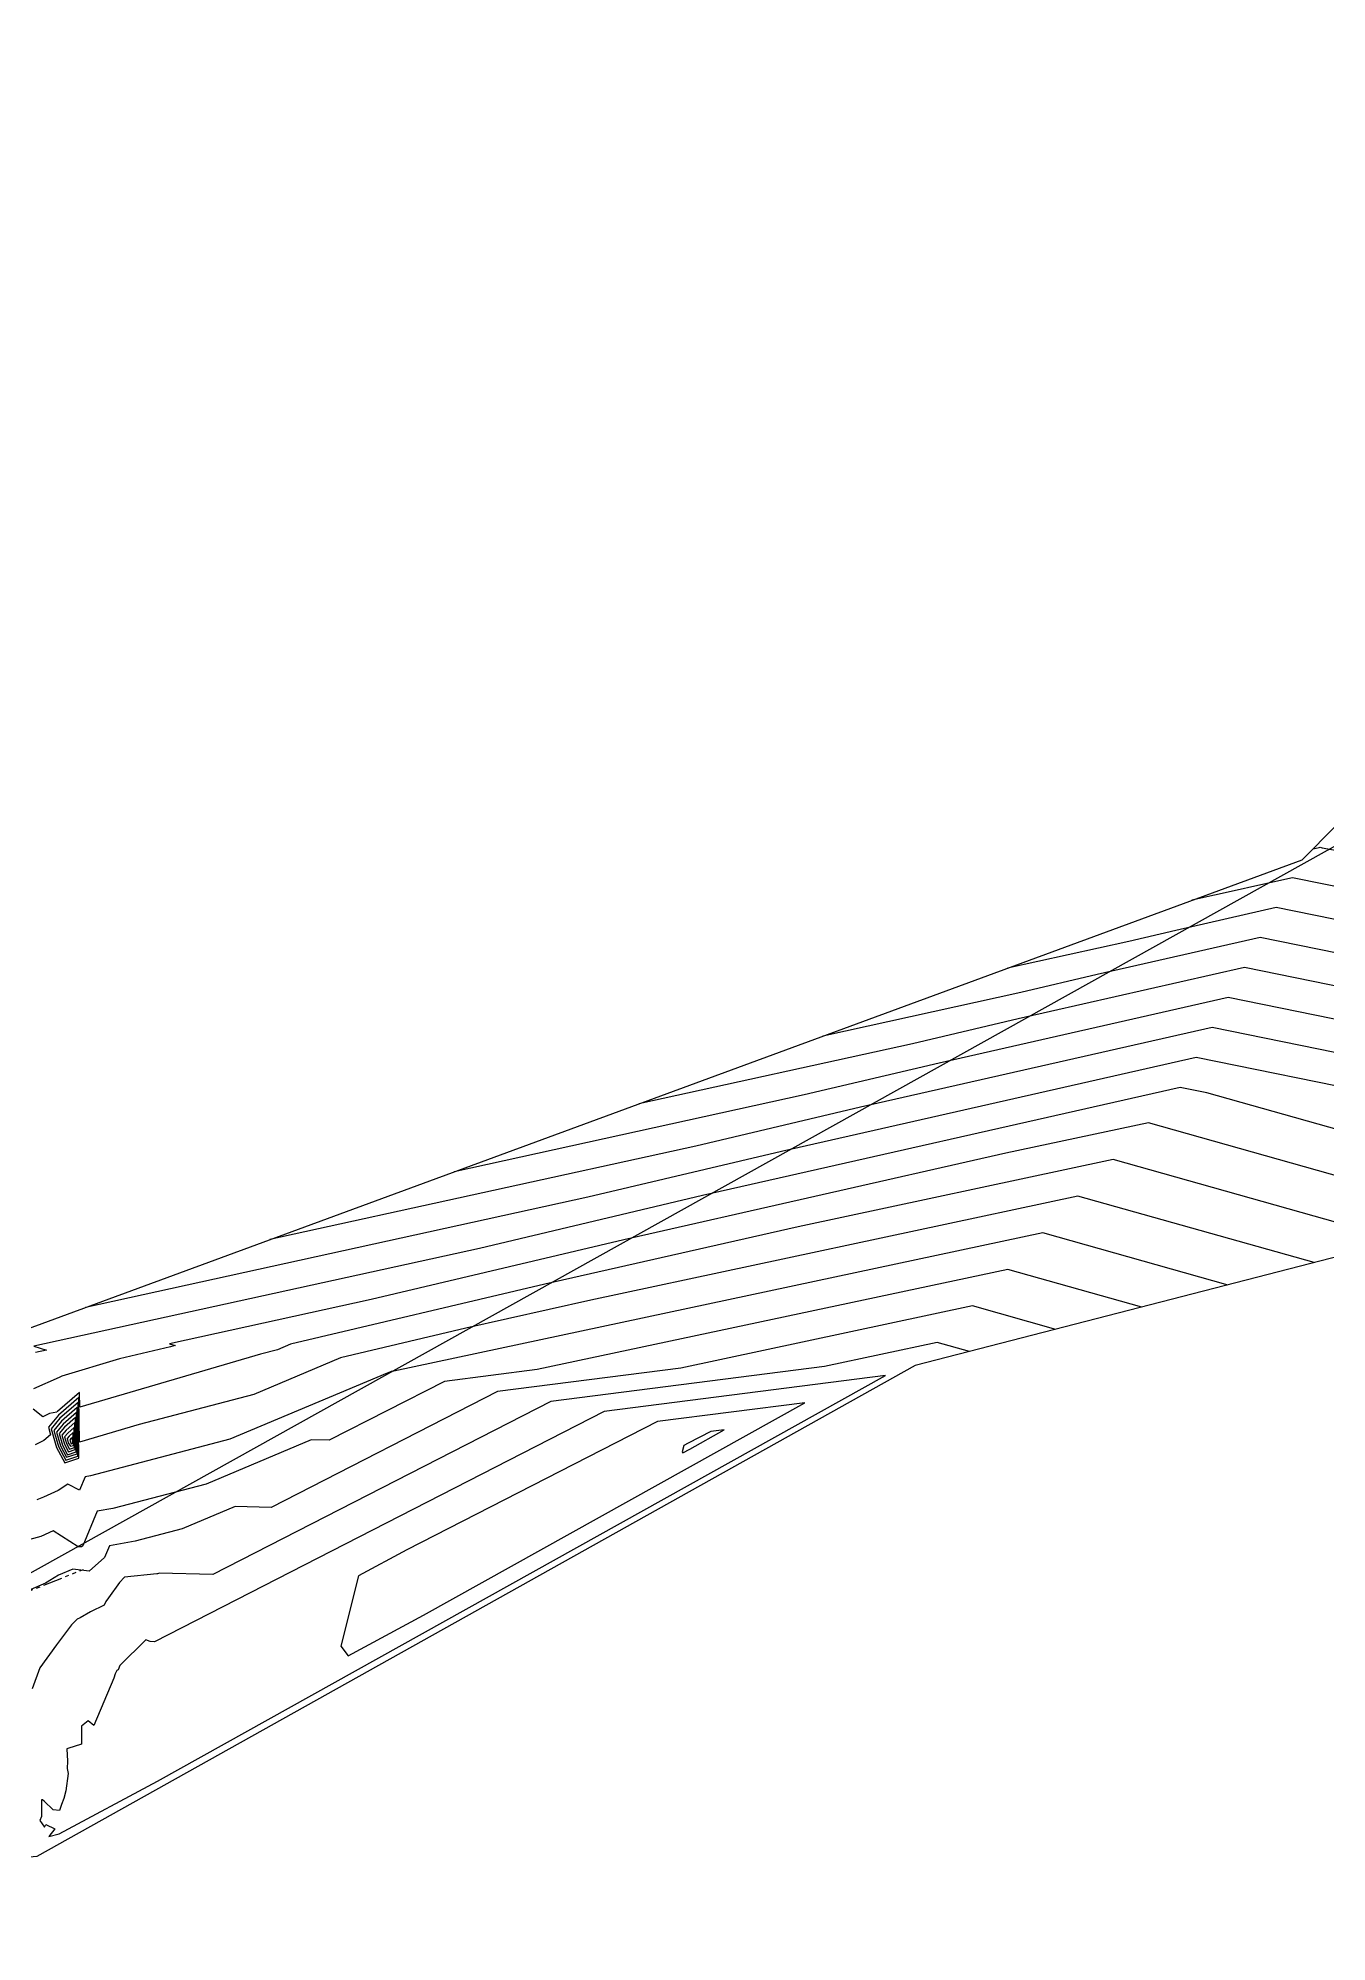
# Model space of a CAD drawing. Header units: metres. Extents: x 419533 to 423558, y 4805342 to 4807578.
# Drawn here: x 420637.7 to 420720.8, y 4805751.2 to 4805873.9 of the extents above; entities that cross this region are included whole.
import ezdxf

# ---------------------------------------------------------------- set-up
doc = ezdxf.new("R2010")
doc.units = ezdxf.units.M
doc.linetypes.add('PHANTOM', pattern=[2.5, 1.25, -0.25, 0.25, -0.25, 0.25, -0.25])
for name, color, linetype in [('C-TINN-BNDY', 110, 'Continuous'), ('C-TOPO-MAJR', 9, 'Continuous'), ('C-TOPO-MINR', 8, 'Continuous'), ('LS', 7, 'Continuous')]:
    doc.layers.add(name, color=color, linetype=linetype)
doc.styles.get("Standard").update_dxf_attribs({"font": 'simplex.shx'})

# ---------------------------------------------------------------- blocks, each defined once
blk = doc.blocks.new('AN30 +0 +0')
at = {"linetype": 'PHANTOM', "flags": 128}
for points in [[(0, -11.38), (0, 11.38)], [(-11.38, 0), (11.38, 0)]]:
    blk.add_lwpolyline(points, dxfattribs=at)
at = {"flags": 128}
blk.add_lwpolyline([(-4.74, -4.74), (-4.74, 4.74), (4.74, 4.74), (4.74, -4.74)], close=True, dxfattribs=at)
at = {"layer": 'LS', "insert": (-3.27, -0.38), "char_height": 0.5158, "width": 9.1359, "attachment_point": 1}
blk.add_mtext('AN30\\PBase +0 Leg +0', dxfattribs=at)
blk = doc.blocks.new('tower_bases_layout_1')
at = {"color": 31, "lineweight": 30, "true_color": 0xffbd7a, "elevation": 1718.01}
blk.add_lwpolyline([(423449.83, 4807399.59), (423130.59, 4807500.11), (421950.92, 4806613), (421795.04, 4806430.99), (421305.02, 4806147.04), (421305.02, 4806147.04), (420630.08, 4805770.97), (419765.16, 4805549.54), (419617.36, 4805580.09)], dxfattribs=at)
at = {"rotation": 21.7430891}
blk.add_blockref('AN30 +0 +0', (420630.08, 4805770.97, 1706.13), dxfattribs=at)
blk = doc.blocks.new('leg_extensions_profiles_1')
at = {"layer": 'C-TINN-BNDY', "color": 110, "linetype": 'Continuous', "lineweight": -3, "flags": 128}
for points in [[(420296.26, 4805703.79), (420365.4, 4805720.65), (420443.81, 4805743.55), (420493.4, 4805756.88), (420571.48, 4805773.59), (420628.98, 4805788.72), (420632.06, 4805789.24), (420633.82, 4805789.51), (420719.22, 4805820.94), (420765.29, 4805867.43), (420766.1, 4805868.38), (420768.04, 4805869.98), (420852.28, 4805909.57), (420915.4, 4805955.5), (420993.87, 4805994.45), (421033.05, 4806016.16), (421101.01, 4806050.42)], [(421153.82, 4806042.89), (421085.29, 4806009.98), (421037.35, 4805986.37), (420994.89, 4805949.36), (420921.64, 4805915.58), (420890.21, 4805900.17), (420841.57, 4805872.69), (420793.97, 4805840.14), (420761.06, 4805805.54), (420694.27, 4805788.32), (420637.63, 4805756.68), (420635.98, 4805756.53), (420540.03, 4805730.05), (420500.49, 4805719.48), (420422.09, 4805699.84), (420396.24, 4805692.84), (420350.79, 4805681.11)]]:
    blk.add_lwpolyline(points, dxfattribs=at)
at = {"layer": 'C-TOPO-MAJR', "color": 9, "linetype": 'Continuous', "lineweight": -3, "flags": 128}
for points, elevation in [([(420764.49, 4805809.15), (420764.46, 4805809.14), (420764.16, 4805808.99), (420763.68, 4805809.1), (420763.05, 4805809.2), (420762.93, 4805809.21), (420762.75, 4805809.24), (420762.28, 4805809.38), (420761.92, 4805809.37), (420761.71, 4805809.36), (420761.03, 4805809.52), (420740.05, 4805813.27), (420717.56, 4805817.85), (420711.09, 4805816.38), (420708.06, 4805815.67), (420700.22, 4805813.95)], 1695), ([(420742.23, 4805800.69), (420724.02, 4805805.82), (420712.39, 4805808.19), (420685.66, 4805802.13), (420673.16, 4805799.18), (420640.78, 4805792.07)], 1700), ([(420714.45, 4805793.52), (420702.51, 4805796.89), (420660.65, 4805787.97), (420660.48, 4805787.95), (420660.26, 4805787.84), (420660.23, 4805787.84), (420650.09, 4805783.58), (420641.1, 4805781.21), (420640.76, 4805781.15), (420640.4, 4805780.3), (420639.64, 4805780.69), (420639.01, 4805780.27), (420638.07, 4805779.84), (420637.65, 4805779.66)], 1705)]:
    blk.add_lwpolyline(points, dxfattribs=dict(at, elevation=elevation))
for points, elevation in [([(420640.3, 4805785.95), (420639.13, 4805784.93), (420638.57, 4805784.25), (420638.91, 4805783.05), (420639.44, 4805782.05), (420640.34, 4805782.35), (420640.3, 4805785.95)], 1705), ([(420662.57, 4805772.24), (420687.16, 4805785.93), (420677.66, 4805784.71), (420661.49, 4805776.44), (420658.38, 4805774.78), (420657.25, 4805770.23), (420657.71, 4805769.62), (420662.57, 4805772.24)], 1710), ([(420640.04, 4805784.33), (420639.63, 4805783.97), (420639.43, 4805783.73), (420639.55, 4805783.3), (420639.74, 4805782.94), (420640.06, 4805783.05), (420640.04, 4805784.33)], 1710)]:
    blk.add_lwpolyline(points, close=True, dxfattribs=dict(at, elevation=elevation))
at = {"layer": 'C-TOPO-MINR', "color": 8, "linetype": 'Continuous', "lineweight": -3, "flags": 128}
for points, elevation in [([(420719.91, 4805821.64), (420719.94, 4805821.65), (420720.32, 4805821.73), (420720.38, 4805821.74), (420720.51, 4805821.7), (420760.99, 4805814.46), (420762.53, 4805814.11), (420762.99, 4805814.11), (420763.79, 4805814.13), (420764.85, 4805813.84), (420765.26, 4805813.76), (420765.52, 4805813.73), (420766.93, 4805813.51), (420768.02, 4805813.28), (420768.69, 4805813.6), (420768.74, 4805813.62)], 1693), ([(420766.61, 4805811.38), (420766.57, 4805811.37), (420766.09, 4805811.14), (420765.31, 4805811.3), (420764.28, 4805811.46), (420764.1, 4805811.48), (420763.8, 4805811.54), (420763.03, 4805811.75), (420762.45, 4805811.74), (420762.12, 4805811.73), (420761.01, 4805811.99), (420727.01, 4805818.07), (420718.6, 4805819.78), (420716.17, 4805819.23), (420715.04, 4805818.97), (420712.11, 4805818.32)], 1694), ([(420762.36, 4805806.91), (420762.35, 4805806.91), (420762.24, 4805806.85), (420762.05, 4805806.89), (420761.81, 4805806.93), (420761.77, 4805806.93), (420761.7, 4805806.95), (420761.52, 4805807), (420761.38, 4805806.99), (420761.31, 4805806.99), (420761.05, 4805807.05), (420753.08, 4805808.48), (420716.53, 4805815.92), (420706, 4805813.53), (420701.08, 4805812.37), (420688.33, 4805809.57)], 1696), ([(420758.9, 4805804.99), (420756.82, 4805805.57), (420715.5, 4805813.99), (420700.91, 4805810.68), (420694.1, 4805809.07), (420676.45, 4805805.2)], 1697), ([(420753.35, 4805803.55), (420745.88, 4805805.66), (420714.46, 4805812.05), (420695.83, 4805807.83), (420687.12, 4805805.77), (420664.56, 4805800.82)], 1698), ([(420747.79, 4805802.12), (420734.95, 4805805.74), (420713.43, 4805810.12), (420690.74, 4805804.98), (420680.14, 4805802.47), (420652.67, 4805796.45)], 1699), ([(420736.68, 4805799.26), (420713.08, 4805805.9), (420711.36, 4805806.25), (420680.57, 4805799.28), (420666.18, 4805795.88), (420637.44, 4805789.57), (420638.27, 4805789.32), (420637.56, 4805789.17)], 1701), ([(420731.12, 4805797.82), (420709.31, 4805803.97), (420700.13, 4805802.01), (420675.48, 4805796.43), (420659.2, 4805792.58), (420646.19, 4805789.72), (420646.56, 4805789.61), (420646.25, 4805789.54), (420642.96, 4805788.76), (420639.26, 4805787.65), (420639.09, 4805787.56), (420637.43, 4805786.82)], 1702), ([(420725.56, 4805796.39), (420707.04, 4805801.61), (420686.74, 4805797.28), (420670.4, 4805793.58), (420653.99, 4805789.7), (420653.16, 4805789.35), (420652.07, 4805789.07), (420640.41, 4805785.65), (420640.4, 4805786.6), (420638.98, 4805785.37), (420638.95, 4805785.36), (420638.92, 4805785.33), (420638.45, 4805785.23), (420638.02, 4805785.03), (420637.41, 4805785.52)], 1703), ([(420720.01, 4805794.96), (420704.77, 4805799.25), (420673.36, 4805792.55), (420665.31, 4805790.73), (420657.23, 4805788.82), (420651.63, 4805786.46), (420644.24, 4805784.52), (420640.38, 4805783.39), (420640.35, 4805786.27), (420639.03, 4805785.12), (420638.4, 4805784.36), (420638.53, 4805783.87), (420638.09, 4805783.5), (420637.54, 4805783.21)], 1704), ([(420708.9, 4805792.09), (420700.24, 4805794.53), (420669.91, 4805788.07), (420663.92, 4805787.3), (420656.5, 4805783.51), (420655.33, 4805783.54), (420648.55, 4805780.69), (420642.54, 4805779.11), (420641.54, 4805778.93), (420640.6, 4805776.71), (420640.51, 4805776.63), (420640.31, 4805776.65), (420638.7, 4805777.68), (420637.9, 4805777.3), (420636.63, 4805776.97)], 1706), ([(420703.34, 4805790.66), (420697.97, 4805792.17), (420679.17, 4805788.16), (420667.35, 4805786.65), (420652.74, 4805779.18), (420650.43, 4805779.24), (420647.02, 4805777.8), (420643.99, 4805777.01), (420642.32, 4805776.7), (420642.01, 4805775.96), (420641.01, 4805775.08), (420639.97, 4805775.21), (420639.03, 4805774.82), (420638.19, 4805774.29), (420637.25, 4805773.89)], 1707), ([(420697.78, 4805789.23), (420695.7, 4805789.81), (420688.42, 4805788.26), (420670.79, 4805786.01), (420648.98, 4805774.85), (420645.53, 4805774.94), (420645.48, 4805774.91), (420645.43, 4805774.9), (420645.37, 4805774.89), (420643.3, 4805774.69), (420642.97, 4805774.35), (420642.27, 4805773.35), (420642.09, 4805773.11), (420641.99, 4805772.88), (420641.11, 4805772.46), (420640.44, 4805772.06), (420640.24, 4805771.98), (420639.87, 4805771.61), (420638.91, 4805770.33), (420637.83, 4805768.84), (420637.33, 4805767.49)], 1708)]:
    blk.add_lwpolyline(points, dxfattribs=dict(at, elevation=elevation))
for points, elevation in [([(420639.22, 4805760.02), (420639.1, 4805759.64), (420638.7, 4805759.68), (420638.12, 4805760.24), (420638, 4805760.33), (420637.94, 4805760.33), (420637.93, 4805760.31), (420637.95, 4805760.29), (420637.94, 4805759.26), (420637.83, 4805759), (420638.14, 4805758.57), (420638.21, 4805758.74), (420638.79, 4805758.47), (420638.42, 4805757.96), (420639.09, 4805758.14), (420645.41, 4805761.53), (420692.36, 4805787.68), (420674.23, 4805785.36), (420645.22, 4805770.52), (420644.94, 4805770.53), (420644.67, 4805770.65), (420642.99, 4805768.98), (420642.88, 4805768.71), (420642.8, 4805768.67), (420642.69, 4805768.46), (420642.6, 4805768.18), (420641.32, 4805765.13), (420640.94, 4805765.42), (420640.53, 4805765.07), (420640.52, 4805764.18), (420640.52, 4805763.92), (420639.64, 4805763.63), (420639.58, 4805763.62), (420639.62, 4805762.82), (420639.6, 4805762.35), (420639.66, 4805762.02), (420639.5, 4805760.9), (420639.38, 4805760.41), (420639.22, 4805760.02)], 1709), ([(420640.25, 4805785.63), (420639.23, 4805784.74), (420638.74, 4805784.15), (420639.03, 4805783.1), (420639.5, 4805782.23), (420640.28, 4805782.49), (420640.25, 4805785.63)], 1706), ([(420640.19, 4805785.3), (420639.33, 4805784.55), (420638.91, 4805784.04), (420639.16, 4805783.15), (420639.56, 4805782.41), (420640.23, 4805782.63), (420640.19, 4805785.3)], 1707), ([(420640.14, 4805784.98), (420639.43, 4805784.35), (420639.08, 4805783.94), (420639.29, 4805783.2), (420639.62, 4805782.58), (420640.17, 4805782.77), (420640.14, 4805784.98)], 1708), ([(420640.09, 4805784.66), (420639.53, 4805784.16), (420639.25, 4805783.83), (420639.42, 4805783.25), (420639.68, 4805782.76), (420640.11, 4805782.91), (420640.09, 4805784.66)], 1709), ([(420639.99, 4805784.01), (420639.72, 4805783.78), (420639.6, 4805783.62), (420639.67, 4805783.35), (420639.8, 4805783.12), (420640, 4805783.18), (420639.99, 4805784.01)], 1711), ([(420639.94, 4805783.69), (420639.82, 4805783.58), (420639.77, 4805783.52), (420639.8, 4805783.4), (420639.86, 4805783.29), (420639.95, 4805783.32), (420639.94, 4805783.69)], 1712), ([(420679.74, 4805782.94), (420681.95, 4805784.18), (420681.1, 4805784.07), (420679.64, 4805783.32), (420679.36, 4805783.17), (420679.26, 4805782.76), (420679.3, 4805782.71), (420679.74, 4805782.94)], 1711)]:
    blk.add_lwpolyline(points, close=True, dxfattribs=dict(at, elevation=elevation))

msp = doc.modelspace()

# ---------------------------------------------------------------- linework, layer by layer
at = {"layer": 'C-TOPO-MAJR', "color": 9, "linetype": 'Continuous', "lineweight": -3, "flags": 128}
for points, elevation in [([(420764.49, 4805809.15), (420764.46, 4805809.14), (420764.16, 4805808.99), (420763.68, 4805809.1), (420763.05, 4805809.2), (420762.93, 4805809.21), (420762.75, 4805809.24), (420762.28, 4805809.38), (420761.92, 4805809.37), (420761.71, 4805809.36), (420761.03, 4805809.52), (420740.05, 4805813.27), (420717.56, 4805817.85), (420711.09, 4805816.38), (420708.06, 4805815.67), (420700.22, 4805813.95)], 1695), ([(420742.23, 4805800.69), (420724.02, 4805805.82), (420712.39, 4805808.19), (420685.66, 4805802.13), (420673.16, 4805799.18), (420640.78, 4805792.07)], 1700), ([(420714.45, 4805793.52), (420702.51, 4805796.89), (420660.65, 4805787.97), (420660.48, 4805787.95), (420660.26, 4805787.84), (420660.23, 4805787.84), (420650.09, 4805783.58), (420641.1, 4805781.21), (420640.76, 4805781.15), (420640.4, 4805780.3), (420639.64, 4805780.69), (420639.01, 4805780.27), (420638.07, 4805779.84), (420637.65, 4805779.66)], 1705)]:
    msp.add_lwpolyline(points, dxfattribs=dict(at, elevation=elevation))
for points, elevation in [([(420640.3, 4805785.95), (420639.13, 4805784.93), (420638.57, 4805784.25), (420638.91, 4805783.05), (420639.44, 4805782.05), (420640.34, 4805782.35), (420640.3, 4805785.95)], 1705), ([(420662.57, 4805772.24), (420687.16, 4805785.93), (420677.66, 4805784.71), (420661.49, 4805776.44), (420658.38, 4805774.78), (420657.25, 4805770.23), (420657.71, 4805769.62), (420662.57, 4805772.24)], 1710), ([(420640.04, 4805784.33), (420639.63, 4805783.97), (420639.43, 4805783.73), (420639.55, 4805783.3), (420639.74, 4805782.94), (420640.06, 4805783.05), (420640.04, 4805784.33)], 1710)]:
    msp.add_lwpolyline(points, close=True, dxfattribs=dict(at, elevation=elevation))
at = {"layer": 'C-TOPO-MINR', "color": 8, "linetype": 'Continuous', "lineweight": -3, "flags": 128}
for points, elevation in [([(420719.91, 4805821.64), (420719.94, 4805821.65), (420720.32, 4805821.73), (420720.38, 4805821.74), (420720.51, 4805821.7), (420760.99, 4805814.46), (420762.53, 4805814.11), (420762.99, 4805814.11), (420763.79, 4805814.13), (420764.85, 4805813.84), (420765.26, 4805813.76), (420765.52, 4805813.73), (420766.93, 4805813.51), (420768.02, 4805813.28), (420768.69, 4805813.6), (420768.74, 4805813.62)], 1693), ([(420766.61, 4805811.38), (420766.57, 4805811.37), (420766.09, 4805811.14), (420765.31, 4805811.3), (420764.28, 4805811.46), (420764.1, 4805811.48), (420763.8, 4805811.54), (420763.03, 4805811.75), (420762.45, 4805811.74), (420762.12, 4805811.73), (420761.01, 4805811.99), (420727.01, 4805818.07), (420718.6, 4805819.78), (420716.17, 4805819.23), (420715.04, 4805818.97), (420712.11, 4805818.32)], 1694), ([(420762.36, 4805806.91), (420762.35, 4805806.91), (420762.24, 4805806.85), (420762.05, 4805806.89), (420761.81, 4805806.93), (420761.77, 4805806.93), (420761.7, 4805806.95), (420761.52, 4805807), (420761.38, 4805806.99), (420761.31, 4805806.99), (420761.05, 4805807.05), (420753.08, 4805808.48), (420716.53, 4805815.92), (420706, 4805813.53), (420701.08, 4805812.37), (420688.33, 4805809.57)], 1696), ([(420758.9, 4805804.99), (420756.82, 4805805.57), (420715.5, 4805813.99), (420700.91, 4805810.68), (420694.1, 4805809.07), (420676.45, 4805805.2)], 1697), ([(420753.35, 4805803.55), (420745.88, 4805805.66), (420714.46, 4805812.05), (420695.83, 4805807.83), (420687.12, 4805805.77), (420664.56, 4805800.82)], 1698), ([(420747.79, 4805802.12), (420734.95, 4805805.74), (420713.43, 4805810.12), (420690.74, 4805804.98), (420680.14, 4805802.47), (420652.67, 4805796.45)], 1699), ([(420736.68, 4805799.26), (420713.08, 4805805.9), (420711.36, 4805806.25), (420680.57, 4805799.28), (420666.18, 4805795.88), (420637.44, 4805789.57), (420638.27, 4805789.32), (420637.56, 4805789.17)], 1701), ([(420731.12, 4805797.82), (420709.31, 4805803.97), (420700.13, 4805802.01), (420675.48, 4805796.43), (420659.2, 4805792.58), (420646.19, 4805789.72), (420646.56, 4805789.61), (420646.25, 4805789.54), (420642.96, 4805788.76), (420639.26, 4805787.65), (420639.09, 4805787.56), (420637.43, 4805786.82)], 1702), ([(420725.56, 4805796.39), (420707.04, 4805801.61), (420686.74, 4805797.28), (420670.4, 4805793.58), (420653.99, 4805789.7), (420653.16, 4805789.35), (420652.07, 4805789.07), (420640.41, 4805785.65), (420640.4, 4805786.6), (420638.98, 4805785.37), (420638.95, 4805785.36), (420638.92, 4805785.33), (420638.45, 4805785.23), (420638.02, 4805785.03), (420637.41, 4805785.52)], 1703), ([(420720.01, 4805794.96), (420704.77, 4805799.25), (420673.36, 4805792.55), (420665.31, 4805790.73), (420657.23, 4805788.82), (420651.63, 4805786.46), (420644.24, 4805784.52), (420640.38, 4805783.39), (420640.35, 4805786.27), (420639.03, 4805785.12), (420638.4, 4805784.36), (420638.53, 4805783.87), (420638.09, 4805783.5), (420637.54, 4805783.21)], 1704), ([(420708.9, 4805792.09), (420700.24, 4805794.53), (420669.91, 4805788.07), (420663.92, 4805787.3), (420656.5, 4805783.51), (420655.33, 4805783.54), (420648.55, 4805780.69), (420642.54, 4805779.11), (420641.54, 4805778.93), (420640.6, 4805776.71), (420640.51, 4805776.63), (420640.31, 4805776.65), (420638.7, 4805777.68), (420637.9, 4805777.3), (420636.63, 4805776.97)], 1706), ([(420703.34, 4805790.66), (420697.97, 4805792.17), (420679.17, 4805788.16), (420667.35, 4805786.65), (420652.74, 4805779.18), (420650.43, 4805779.24), (420647.02, 4805777.8), (420643.99, 4805777.01), (420642.32, 4805776.7), (420642.01, 4805775.96), (420641.01, 4805775.08), (420639.97, 4805775.21), (420639.03, 4805774.82), (420638.19, 4805774.29), (420637.25, 4805773.89)], 1707), ([(420697.78, 4805789.23), (420695.7, 4805789.81), (420688.42, 4805788.26), (420670.79, 4805786.01), (420648.98, 4805774.85), (420645.53, 4805774.94), (420645.48, 4805774.91), (420645.43, 4805774.9), (420645.37, 4805774.89), (420643.3, 4805774.69), (420642.97, 4805774.35), (420642.27, 4805773.35), (420642.09, 4805773.11), (420641.99, 4805772.88), (420641.11, 4805772.46), (420640.44, 4805772.06), (420640.24, 4805771.98), (420639.87, 4805771.61), (420638.91, 4805770.33), (420637.83, 4805768.84), (420637.33, 4805767.49)], 1708)]:
    msp.add_lwpolyline(points, dxfattribs=dict(at, elevation=elevation))
for points, elevation in [([(420639.22, 4805760.02), (420639.1, 4805759.64), (420638.7, 4805759.68), (420638.12, 4805760.24), (420638, 4805760.33), (420637.94, 4805760.33), (420637.93, 4805760.31), (420637.95, 4805760.29), (420637.94, 4805759.26), (420637.83, 4805759), (420638.14, 4805758.57), (420638.21, 4805758.74), (420638.79, 4805758.47), (420638.42, 4805757.96), (420639.09, 4805758.14), (420645.41, 4805761.53), (420692.36, 4805787.68), (420674.23, 4805785.36), (420645.22, 4805770.52), (420644.94, 4805770.53), (420644.67, 4805770.65), (420642.99, 4805768.98), (420642.88, 4805768.71), (420642.8, 4805768.67), (420642.69, 4805768.46), (420642.6, 4805768.18), (420641.32, 4805765.13), (420640.94, 4805765.42), (420640.53, 4805765.07), (420640.52, 4805764.18), (420640.52, 4805763.92), (420639.64, 4805763.63), (420639.58, 4805763.62), (420639.62, 4805762.82), (420639.6, 4805762.35), (420639.66, 4805762.02), (420639.5, 4805760.9), (420639.38, 4805760.41), (420639.22, 4805760.02)], 1709), ([(420640.25, 4805785.63), (420639.23, 4805784.74), (420638.74, 4805784.15), (420639.03, 4805783.1), (420639.5, 4805782.23), (420640.28, 4805782.49), (420640.25, 4805785.63)], 1706), ([(420640.19, 4805785.3), (420639.33, 4805784.55), (420638.91, 4805784.04), (420639.16, 4805783.15), (420639.56, 4805782.41), (420640.23, 4805782.63), (420640.19, 4805785.3)], 1707), ([(420640.14, 4805784.98), (420639.43, 4805784.35), (420639.08, 4805783.94), (420639.29, 4805783.2), (420639.62, 4805782.58), (420640.17, 4805782.77), (420640.14, 4805784.98)], 1708), ([(420640.09, 4805784.66), (420639.53, 4805784.16), (420639.25, 4805783.83), (420639.42, 4805783.25), (420639.68, 4805782.76), (420640.11, 4805782.91), (420640.09, 4805784.66)], 1709), ([(420639.99, 4805784.01), (420639.72, 4805783.78), (420639.6, 4805783.62), (420639.67, 4805783.35), (420639.8, 4805783.12), (420640, 4805783.18), (420639.99, 4805784.01)], 1711), ([(420639.94, 4805783.69), (420639.82, 4805783.58), (420639.77, 4805783.52), (420639.8, 4805783.4), (420639.86, 4805783.29), (420639.95, 4805783.32), (420639.94, 4805783.69)], 1712), ([(420679.74, 4805782.94), (420681.95, 4805784.18), (420681.1, 4805784.07), (420679.64, 4805783.32), (420679.36, 4805783.17), (420679.26, 4805782.76), (420679.3, 4805782.71), (420679.74, 4805782.94)], 1711)]:
    msp.add_lwpolyline(points, close=True, dxfattribs=dict(at, elevation=elevation))

# ---------------------------------------------------------------- block references
for name in ['leg_extensions_profiles_1', 'tower_bases_layout_1']:
    msp.add_blockref(name, (0, 0))

doc.saveas('drawing.dxf')
